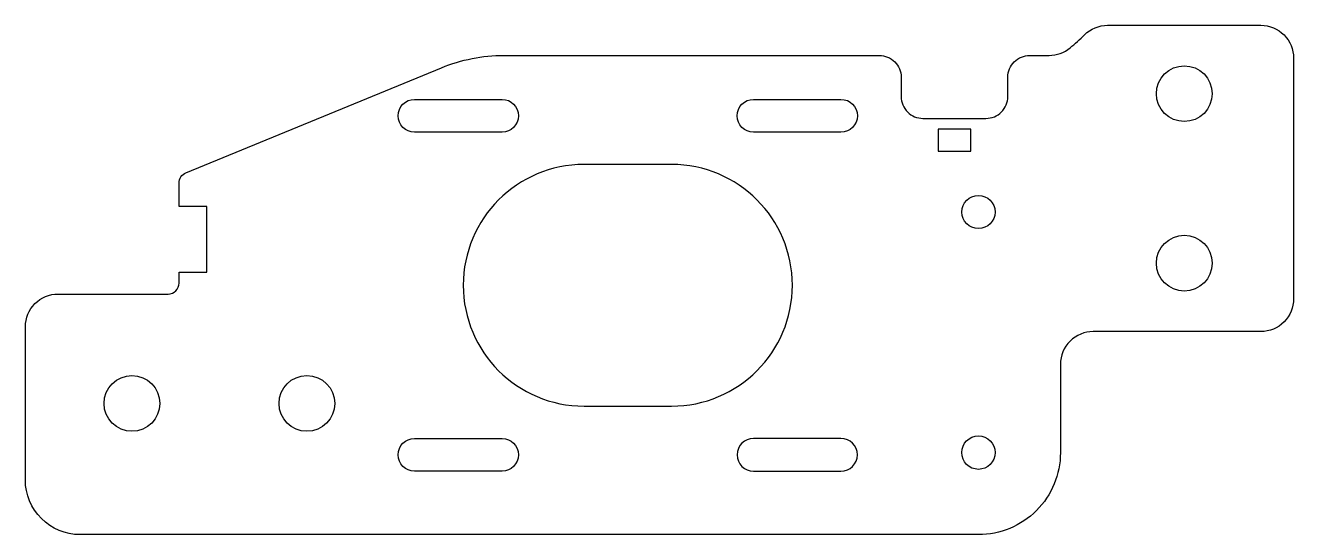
# Model space of a CAD drawing. Header units: millimetres. Extents: x -122 to -6, y -58 to -11.
import ezdxf

# ---------------------------------------------------------------- set-up
doc = ezdxf.new("R2010")
doc.units = ezdxf.units.MM
doc.layers.get('0').update_dxf_attribs({"linetype": 'CONTINUOUS'})

msp = doc.modelspace()

# ---------------------------------------------------------------- linework, layer by layer
for points in [[(-107.94, -28.03), (-107.94, -25.88, -0.304034), (-107.32, -24.95), (-83.94, -15.34, -0.097856), (-78.23, -14.21), (-43.9, -14.21, -0.414214), (-41.9, -16.21), (-41.9, -17.97, 0.414214), (-39.9, -19.97), (-34.14, -19.97, 0.414214), (-32.14, -17.97), (-32.14, -16.21, -0.414214), (-30.14, -14.21), (-28.37, -14.21, 0.175298), (-26.45, -13.52, 0.019514), (-25.12, -12.32, -0.195481), (-23.02, -11.46), (-9, -11.46, -0.414214), (-6, -14.46), (-6, -20.86), (-6, -36.46, -0.414214), (-9, -39.46), (-24.33, -39.46, 0.414214), (-27.33, -42.46), (-27.33, -50.53, -0.414214), (-34.83, -58.03), (-117, -58.03, -0.414214), (-122, -53.03), (-122, -39.03, -0.414214), (-119, -36.03), (-108.94, -36.03, 0.414214), (-107.94, -35.03), (-107.94, -34.03), (-105.4, -34.03), (-105.4, -28.03)], [(-78.4, -21.23), (-86.4, -21.23, -1), (-86.4, -18.23), (-78.4, -18.23, -1)], [(-47.4, -21.23), (-55.4, -21.23, -1), (-55.4, -18.23), (-47.4, -18.23, -1)], [(-62.9, -46.28, 1), (-62.9, -24.18), (-70.9, -24.18, 1), (-70.9, -46.28)], [(-86.4, -49.23), (-78.4, -49.23, -1), (-78.4, -52.23), (-86.4, -52.23, -1)], [(-47.4, -52.23, 1), (-47.4, -49.23), (-55.4, -49.23, 1), (-55.4, -52.23)]]:
    msp.add_lwpolyline(points, format="xyb", close=True)
msp.add_lwpolyline([(-35.52, -20.97), (-38.52, -20.97), (-38.52, -22.97), (-35.52, -22.97)], close=True)
for centre, radius in [((-16, -17.71), 2.55), ((-34.83, -28.53), 1.52), ((-16, -33.21), 2.55), ((-112.25, -46.03), 2.55), ((-96.25, -46.03), 2.55), ((-34.83, -50.53), 1.53)]:
    msp.add_circle(centre, radius)

doc.saveas('drawing.dxf')
